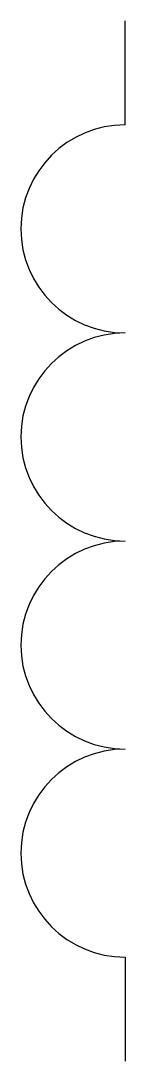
# Model space of a CAD drawing. Header units: millimetres. Extents: x -10 to 0, y 0 to 100.
import ezdxf

# ---------------------------------------------------------------- set-up
doc = ezdxf.new("R2010")
doc.units = ezdxf.units.MM
doc.layers.get('0').update_dxf_attribs({"lineweight": 25, "true_color": 0xffffff})

msp = doc.modelspace()

# ---------------------------------------------------------------- linework, layer by layer
for p, q in [((0, 90), (0, 100)), ((0, 10), (0, 0))]:
    msp.add_line(p, q)
for centre in [(0, 80), (0, 60), (0, 40), (0, 20)]:
    msp.add_arc(centre, 10, 90, 270)

doc.saveas('drawing.dxf')
